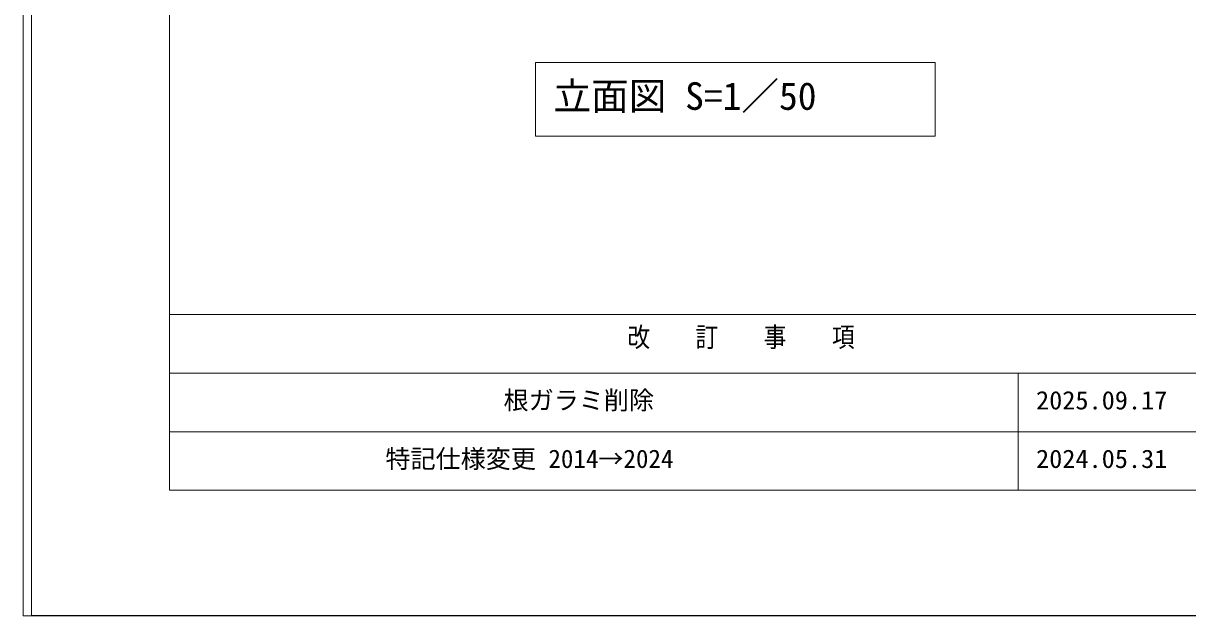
# Model space of a CAD drawing. Units: millimetres, scale not verified, with parts at other scales. Extents: x 0 to 420, y 0 to 297.
# Drawn here: x 0.2 to 139.5, y 0 to 70.8 of the extents above; entities that cross this region are included whole.
import ezdxf
from ezdxf.enums import TextEntityAlignment as Align

# ---------------------------------------------------------------- set-up
doc = ezdxf.new("R2010")
doc.units = ezdxf.units.MM
doc.header["$LTSCALE"] = 0.5
for name, color, linetype, lineweight in [('DEFPOINTS_3', 7, 'Continuous', 0), ('LY_2', 7, 'Continuous', 0), ('LY_5', 7, 'Continuous', 0)]:
    doc.layers.add(name, color=color, linetype=linetype, lineweight=lineweight)
doc.layers.add('LY_4', color=7, linetype='Continuous')
doc.styles.add('ＭＳ ゴシック', font='')
doc.styles.get('ＭＳ ゴシック').set_extended_font_data('MS Gothic')

msp = doc.modelspace()

# ---------------------------------------------------------------- linework, layer by layer
at = {"layer": 'DEFPOINTS_3'}
for p, q in [((0.25, 297), (0.25, 0)), ((0.25, 0), (420.25, 0))]:
    msp.add_line(p, q, dxfattribs=at)
at = {"layer": 'LY_2'}
for p, q in [((17.75, 282), (17.75, 15)), ((17.75, 36), (402.75, 36)), ((17.75, 29), (159.25, 29)), ((119.25, 29), (119.25, 15)), ((17.75, 22), (159.25, 22)), ((17.75, 15), (402.75, 15))]:
    msp.add_line(p, q, dxfattribs=at)
at = {"layer": 'LY_5'}
for p, q in [((1.252, 296.9601), (1.252, 0.0399)), ((1.252, 0.0399), (419.248, 0.0399))]:
    msp.add_line(p, q, dxfattribs=at)
at = {"layer": 'LY_5', "lineweight": 18}
for p, q in [((109.3153, 66.1391), (61.5153, 66.1391)), ((61.5153, 66.1391), (61.5153, 57.3391)), ((109.3153, 57.3391), (109.3153, 66.1391)), ((61.5153, 57.3391), (109.3153, 57.3391))]:
    msp.add_line(p, q, dxfattribs=at)

# ---------------------------------------------------------------- texts
at = {"layer": 'LY_2', "style": 'ＭＳ ゴシック', "width": 0.85}
msp.add_text('改\u3000\u3000訂\u3000\u3000事\u3000\u3000項', height=2.346, dxfattribs=at).set_placement((72.5, 31.4333), align=Align.BOTTOM_LEFT)
at = {"layer": 'LY_4', "style": 'ＭＳ ゴシック'}
msp.add_text('特記仕様変更 2014→2024', height=2.199, dxfattribs=at).set_placement((43.5714, 17), align=Align.BOTTOM_LEFT)
at = {"layer": 'LY_4', "style": 'ＭＳ ゴシック', "width": 1.05}
msp.add_text('2024.05.31', height=2.199, dxfattribs=at).set_placement((121.3929, 17), align=Align.BOTTOM_LEFT)
at = {"layer": 'LY_5', "style": 'ＭＳ ゴシック'}
for s, height, p in [('立面図 S=1／50', 3.299, (63.6728, 59.4891)), ('根ガラミ削除', 2.199, (57.7, 24))]:
    msp.add_text(s, height=height, dxfattribs=at).set_placement(p, align=Align.BOTTOM_LEFT)
at = {"layer": 'LY_5', "style": 'ＭＳ ゴシック', "width": 1.05}
msp.add_text('2025.09.17', height=2.199, dxfattribs=at).set_placement((121.3929, 24), align=Align.BOTTOM_LEFT)

doc.saveas('drawing.dxf')
